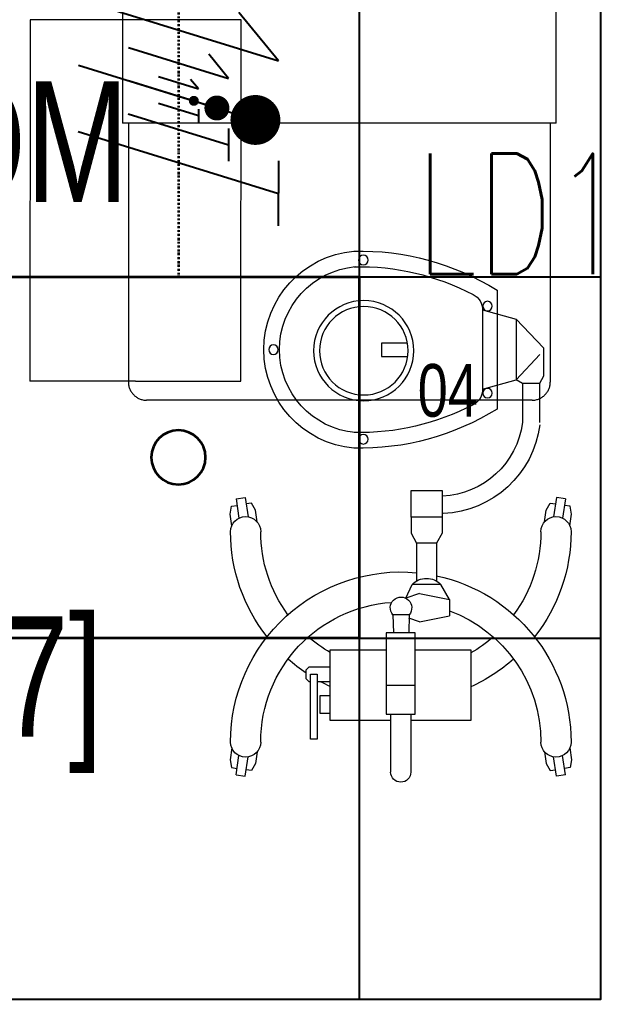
# Model space of a CAD drawing. Extents: x -12260 to 184725, y -29287 to 19916.
# Drawn here: x 38412 to 39376, y -810 to 817 of the extents above; entities that cross this region are included whole.
import ezdxf
from ezdxf.enums import TextEntityAlignment as Align

# ---------------------------------------------------------------- set-up
doc = ezdxf.new("R2010")
doc.units = 0
doc.header["$LTSCALE"] = 0.25
doc.linetypes.add('01-First Floor-FUR$0$HIDDEN', pattern=[9.525, 6.35, -3.175])
doc.linetypes.add('DASHDOT', pattern=[25.4, 12.7, -6.35, 0, -6.35])
for name, color, linetype, lineweight in [('01-First Floor-FUR$0$72_EGR_BASE_TEXT', 252, 'Continuous', 5), ('01-First Floor-FUR$0$72_EGR_EQP_TAG', 142, 'Continuous', 5), ('01-First Floor-FUR$0$LOADING', 253, 'Continuous', 5), ('01-First Floor-FUR$0$Walls', 251, 'Continuous', 5), ('E-LITE-CIRC-NUMB', 6, 'Continuous', 25), ('E-LITE-CLNG', 150, 'Continuous', 35), ('E-LITE-CLNG-CNDT', 6, 'DASHDOT', 35), ('E-LITE-CTRL', 6, 'Continuous', 25), ('E-LITE-IDEN', 6, 'Continuous', 25), ('E-POWR-WIRE', 6, 'Continuous', 25), ('E-POWR-WIRE @ 100', 6, 'Continuous', 25), ('E-POWR-WIRE @ 20', 6, 'Continuous', 25), ('E-POWR-WIRE @ 50', 6, 'Continuous', 25)]:
    doc.layers.add(name, color=color, linetype=linetype, lineweight=lineweight)
doc.layers.add('01-First Floor-FUR$0$FALSE CEILING', color=251, linetype='Continuous')
doc.styles.add('01-First Floor-FUR$0$X3G_ENTITY_257CFD', font='swisscl.ttf', dxfattribs={"height": 200})
doc.styles.add('01-First Floor-FUR$0$X3G_ENTITY_9EC9', font='swisscl.ttf', dxfattribs={"height": 0.2})
doc.styles.add('01-First Floor-FUR$0$X3G_ENTITY_9F38', font='swisscl.ttf', dxfattribs={"height": 0.2})
doc.styles.add('DC_SIMPLEX', font='SIMPLEX.shx', dxfattribs={"width": 0.7})

# ---------------------------------------------------------------- blocks, each defined once
blk = doc.blocks.new('*U24')
blk.add_lwpolyline([(-300, 300), (-300, -300), (300, -300), (300, 300)], close=True)
blk.add_circle((0, 0), 45)
at = {"layer": 'E-LITE-CIRC-NUMB', "style": 'DC_SIMPLEX', "width": 0.7, "flags": 8}
blk.add_attdef('CIRCUIT', text='', height=200, rotation=0, dxfattribs=at).set_placement((-473.9, 300), align=Align.RIGHT)
at = {"layer": 'E-LITE-CTRL', "style": 'DC_SIMPLEX', "width": 0.7, "flags": 8}
blk.add_attdef('CONTROL', (1118.9, -935), '', height=200, rotation=360, dxfattribs=at)
at = {"layer": 'E-LITE-IDEN', "style": 'DC_SIMPLEX', "width": 0.7, "flags": 8}
blk.add_attdef('TYPE', (460.4, 457.6), '', height=200, rotation=360, dxfattribs=at)
blk = doc.blocks.new('*U40')
for p, q in [((-1.658, 1.617), (1.663, 0.587)), ((1.663, 0.587), (1.004, 1.389)), ((-1.66, 0.515), (1.66, -0.515)), ((-1.663, -0.587), (1.658, -1.617)), ((1.659, -1.078), (1.657, -2.157))]:
    blk.add_line(p, q)
at = {"const_width": 0.414}
blk.add_lwpolyline([(1.278, -0.19, 1), (1.277, -0.604, 1)], format="xyb", close=True, dxfattribs=at)
blk = doc.blocks.new('*U936')
at = {"layer": 'E-POWR-WIRE @ 100', "xscale": 100, "yscale": 100, "zscale": 100}
blk.add_blockref('*U40', (38675.8, 690.1), dxfattribs=at)
at = {"layer": 'E-POWR-WIRE @ 20', "xscale": 20, "yscale": 20, "zscale": 20}
blk.add_blockref('*U40', (38675.8, 690.1), dxfattribs=at)
at = {"layer": 'E-POWR-WIRE @ 50', "xscale": 50, "yscale": 50, "zscale": 50}
blk.add_blockref('*U40', (38675.8, 690.1), dxfattribs=at)
blk = doc.blocks.new('01-First Floor-FUR$0$HF13902-P')
at = {"color": 8, "linetype": '01-First Floor-FUR$0$HIDDEN'}
for p, q in [((-0.35, -0.6824), (-0.35, -1.1124)), ((0.35, -0.6824), (0.35, -1.1124)), ((0.32, -1.1424), (-0.32, -1.1424))]:
    blk.add_line(p, q, dxfattribs=at)
at = {"linetype": 'Continuous'}
for points in [[(0.36, -0.5224), (0.36, -0.5224), (0.36, -0.5224), (0.36, -0.5224), (0.36, -0.5224), (0.36, -0.5224), (0.36, -0.5224), (0.36, -0.5224), (0.36, -0.5224), (0.36, -0.5224), (0.36, -0.5224), (0.36, -0.5224), (0.36, -0.5224), (0.36, -0.5224), (0.36, -0.5224), (0.36, -0.5224), (0.36, -0.5224), (0.36, -0.5224), (0.36, -0.5224), (0.36, -0.5224), (0.36, -0.5224), (0.36, -0.5224), (0.36, -0.5224), (0.36, -0.5224), (0.36, -0.5224), (0.36, -0.5224), (0.36, -0.5224), (0.36, -0.5224), (0.36, -0.5224), (0.36, -0.5224), (0.36, -0.5224), (0.36, -0.5224), (0.36, -0.5224), (0.36, -0.5224), (0.36, -0.5224), (0.36, -0.5224), (0.36, -0.5224), (0.36, -0.5224), (0.36, -0.5224), (0.36, -0.5224), (0.36, -0.5224), (0.36, -0.5224), (0.36, -0.5224), (0.36, -0.5224), (0.36, -0.5224), (0.36, -0.5224), (0.36, -0.5224), (0.36, -0.5224), (0.36, -0.5224), (0.36, -0.5224), (0.36, -0.5224), (0.36, -0.5224), (0.36, -0.5224), (0.36, -0.5224), (0.36, -0.5224), (0.36, -0.5224), (0.36, -0.5224), (0.36, -0.5224), (0.36, -0.5224), (0.36, -0.5224), (0.36, -0.5224), (0.36, -0.5224), (0.36, -0.5224), (0.36, -0.5224), (0.36, -0.5224), (0.36, -0.5224), (0.36, -0.5224), (0.36, -0.5224), (0.36, -0.5224), (0.36, -0.5224), (0.36, -0.5224), (0.36, -0.5224), (0.36, -0.5224), (0.36, -0.5224), (0.36, -0.5224), (0.36, -0.5224), (0.36, -0.5224), (0.36, -0.5224), (0.36, -0.5224), (0.36, -0.5224), (0.36, -0.5224), (0.36, -0.5224), (0.36, -0.5224), (0.36, -0.5224), (0.36, -0.5224), (0.36, -0.5224), (0.36, -0.5224), (0.36, -0.5224), (0.36, -0.5224), (0.36, -0.5224), (0.36, -0.5224), (0.36, -0.5224), (0.36, -0.5224), (0.36, -0.5224), (0.36, -0.5224), (0.36, -0.5224), (0.36, -0.5224), (0.36, -0.5224), (0.36, -0.5224), (0.36, -0.5224), (0.36, -0.5224), (0.36, -0.5224), (0.36, -0.5224), (0.36, -0.5224), (0.36, -0.5224), (0.36, -0.5224), (0.36, -0.5224), (0.36, -0.5224), (0.36, -0.5224), (0.36, -0.5224), (0.36, -0.5224), (0.36, -0.5224), (0.36, -0.5224), (0.36, -0.5224), (0.36, -0.5224), (0.36, -0.5224), (0.36, -0.5224), (0.36, -0.5224), (0.36, -0.5224), (0.36, -0.5224), (0.36, -0.5224), (0.36, -0.5224), (0.36, -0.5224), (0.36, -0.5224), (0.36, -0.5224), (0.36, -0.5224), (0.36, -0.5224), (0.36, -0.5224), (0.36, -0.5224), (0.36, -0.5224), (0.36, -0.5224), (0.36, -0.5224), (0.36, -0.5224), (0.36, -0.5224), (0.36, -0.5224), (0.36, -0.5224), (0.36, -0.5224), (0.36, -0.5224), (0.36, -0.5224), (0.36, -0.5224), (0.36, -0.5224), (0.36, -0.5224), (0.36, -0.5224), (0.36, -0.5224), (0.36, -0.5224), (0.36, -0.5224), (0.36, -0.5224), (0.36, -0.5224), (0.36, -0.5224), (0.36, -0.5224), (0.36, -0.5224), (0.36, -0.5224), (0.36, -0.5224), (0.36, -0.5224), (0.36, -0.5224), (0.36, -0.5224), (0.36, -0.5224), (0.36, -0.5224), (0.36, -0.5224), (0.36, -0.5224), (0.36, -0.5224), (0.36, -0.5224), (0.36, -0.5224), (0.36, -0.5224), (0.36, -0.5224), (0.36, -0.5224), (0.36, -0.5224), (0.36, -0.5224), (0.36, -0.5224), (0.36, -0.5224), (0.36, -0.5224), (0.36, -0.5224), (0.36, -0.5224), (0.36, -0.5224), (0.36, -0.5224), (0.36, -0.5224), (0.36, -0.5224), (0.36, -0.5224), (0.36, -0.5224), (0.36, -0.5224), (0.36, -0.5224), (0.36, -0.5224), (0.36, -0.5224), (0.36, -0.5224), (0.36, -0.5224), (0.36, -0.5224), (0.36, -0.5224), (0.36, -0.5224), (0.36, -0.5224), (0.36, -0.5224), (0.36, -0.5224), (0.36, -0.5224), (0.36, -0.5224), (0.36, -0.5224), (0.36, -0.5224), (0.36, -0.5224), (0.36, -0.5224), (0.36, -0.5224), (0.36, -0.5224), (0.36, -0.5224), (0.36, -0.5224), (0.36, -0.5224), (0.36, -0.5224), (0.36, -0.5224), (0.36, -0.5224), (0.36, -0.5224), (0.36, -0.5224), (0.36, -0.5224), (0.36, -0.5224), (0.36, -0.5224), (0.36, -0.5224), (0.36, -0.5224), (0.36, -0.5224), (0.36, -0.5224), (0.36, -0.5224), (0.36, -0.5224), (0.36, -0.5224), (0.36, -0.5224), (0.36, -0.5224)], [(0.36, -0.5224), (0.36, -0.5224), (0.36, -0.5224), (0.36, -0.5224), (0.36, -0.5224), (0.36, -0.5224), (0.36, -0.5224), (0.36, -0.5224), (0.36, -0.5224), (0.36, -0.5224), (0.36, -0.5224), (0.36, -0.5224), (0.36, -0.5224), (0.36, -0.5224), (0.36, -0.5224), (0.36, -0.5224), (0.36, -0.5224), (0.36, -0.5224), (0.36, -0.5224), (0.36, -0.5224), (0.36, -0.5224), (0.36, -0.5224), (0.36, -0.5224), (0.36, -0.5224), (0.36, -0.5224), (0.36, -0.5224), (0.36, -0.5224), (0.36, -0.5224), (0.36, -0.5224), (0.36, -0.5224), (0.36, -0.5224), (0.36, -0.5224), (0.36, -0.5224), (0.36, -0.5224), (0.36, -0.5224), (0.36, -0.5224), (0.36, -0.5224), (0.36, -0.5224), (0.36, -0.5224), (0.36, -0.5224), (0.36, -0.5224), (0.36, -0.5224), (0.36, -0.5224), (0.36, -0.5224), (0.36, -0.5224), (0.36, -0.5224), (0.36, -0.5224), (0.36, -0.5224), (0.36, -0.5224), (0.36, -0.5224), (0.36, -0.5224), (0.36, -0.5224), (0.36, -0.5224), (0.36, -0.5224), (0.36, -0.5224), (0.36, -0.5224), (0.36, -0.5224), (0.36, -0.5224), (0.36, -0.5224), (0.36, -0.5224), (0.36, -0.5224), (0.36, -0.5224), (0.36, -0.5224), (0.36, -0.5224), (0.36, -0.5224), (0.36, -0.5224), (0.36, -0.5224), (0.36, -0.5224), (0.36, -0.5224), (0.36, -0.5224), (0.36, -0.5224), (0.36, -0.5224), (0.36, -0.5224), (0.36, -0.5224), (0.36, -0.5224), (0.36, -0.5224), (0.36, -0.5224), (0.36, -0.5224), (0.36, -0.5224), (0.36, -0.5224), (0.36, -0.5224), (0.36, -0.5224), (0.36, -0.5224), (0.36, -0.5224), (0.36, -0.5224), (0.36, -0.5224), (0.36, -0.5224), (0.36, -0.5224), (0.36, -0.5224), (0.36, -0.5224), (0.36, -0.5224), (0.36, -0.5224), (0.36, -0.5224), (0.36, -0.5224), (0.36, -0.5224), (0.36, -0.5224), (0.36, -0.5224), (0.36, -0.5224), (0.36, -0.5224), (0.36, -0.5224), (0.36, -0.5224), (0.36, -0.5224), (0.36, -0.5224), (0.36, -0.5224), (0.36, -0.5224), (0.36, -0.5224), (0.36, -0.5224), (0.36, -0.5224), (0.36, -0.5224), (0.36, -0.5224), (0.36, -0.5224), (0.36, -0.5224), (0.36, -0.5224), (0.36, -0.5224), (0.36, -0.5224), (0.36, -0.5224), (0.36, -0.5224), (0.36, -0.5224), (0.36, -0.5224), (0.36, -0.5224), (0.36, -0.5224), (0.36, -0.5224), (0.36, -0.5224), (0.36, -0.5224), (0.36, -0.5224), (0.36, -0.5224), (0.36, -0.5224), (0.36, -0.5224), (0.36, -0.5224), (0.36, -0.5224), (0.36, -0.5224), (0.36, -0.5224), (0.36, -0.5224), (0.36, -0.5224), (0.36, -0.5224), (0.36, -0.5224), (0.36, -0.5224), (0.36, -0.5224), (0.36, -0.5224), (0.36, -0.5224), (0.36, -0.5224), (0.36, -0.5224), (0.36, -0.5224), (0.36, -0.5224), (0.36, -0.5224), (0.36, -0.5224), (0.36, -0.5224), (0.36, -0.5224), (0.36, -0.5224), (0.36, -0.5224), (0.36, -0.5224), (0.36, -0.5224), (0.36, -0.5224), (0.36, -0.5224), (0.36, -0.5224), (0.36, -0.5224), (0.36, -0.5224), (0.36, -0.5224), (0.36, -0.5224), (0.36, -0.5224), (0.36, -0.5224), (0.36, -0.5224), (0.36, -0.5224), (0.36, -0.5224), (0.36, -0.5224), (0.36, -0.5224), (0.36, -0.5224), (0.36, -0.5224), (0.36, -0.5224), (0.36, -0.5224), (0.36, -0.5224), (0.36, -0.5224), (0.36, -0.5224), (0.36, -0.5224), (0.36, -0.5224), (0.36, -0.5224), (0.36, -0.5224), (0.36, -0.5224), (0.36, -0.5224), (0.36, -0.5224), (0.36, -0.5224), (0.36, -0.5224), (0.36, -0.5224), (0.36, -0.5224), (0.36, -0.5224), (0.36, -0.5224), (0.36, -0.5224), (0.36, -0.5224), (0.36, -0.5224), (0.36, -0.5224), (0.36, -0.5224), (0.36, -0.5224), (0.36, -0.5224), (0.36, -0.5224), (0.36, -0.5224), (0.36, -0.5224), (0.36, -0.5224), (0.36, -0.5224), (0.36, -0.5224), (0.36, -0.5224), (0.36, -0.5224), (0.36, -0.5224), (0.36, -0.5224), (0.36, -0.5224), (0.36, -0.5224), (0.36, -0.5224), (0.36, -0.5224), (0.36, -0.5224), (0.36, -0.5224), (0.36, -0.5224), (0.36, -0.5224), (0.36, -0.5224), (0.36, -0.5224), (0.36, -0.5224)], [(0.36, -0.5224), (0.36, -0.5224), (0.36, -0.5224), (0.36, -0.5224), (0.36, -0.5224), (0.36, -0.5224), (0.36, -0.5224), (0.36, -0.5224), (0.36, -0.5224), (0.36, -0.5224), (0.36, -0.5224), (0.36, -0.5224), (0.36, -0.5224), (0.36, -0.5224), (0.36, -0.5224), (0.36, -0.5224), (0.36, -0.5224), (0.36, -0.5224), (0.36, -0.5224), (0.36, -0.5224), (0.36, -0.5224), (0.36, -0.5224), (0.36, -0.5224), (0.36, -0.5224), (0.36, -0.5224), (0.36, -0.5224), (0.36, -0.5224), (0.36, -0.5224), (0.36, -0.5224), (0.36, -0.5224), (0.36, -0.5224), (0.36, -0.5224), (0.36, -0.5224), (0.36, -0.5224), (0.36, -0.5224), (0.36, -0.5224), (0.36, -0.5224), (0.36, -0.5224), (0.36, -0.5224), (0.36, -0.5224), (0.36, -0.5224), (0.36, -0.5224), (0.36, -0.5224), (0.36, -0.5224), (0.36, -0.5224), (0.36, -0.5224), (0.36, -0.5224), (0.36, -0.5224), (0.36, -0.5224), (0.36, -0.5224), (0.36, -0.5224), (0.36, -0.5224), (0.36, -0.5224), (0.36, -0.5224), (0.36, -0.5224), (0.36, -0.5224), (0.36, -0.5224), (0.36, -0.5224), (0.36, -0.5224), (0.36, -0.5224), (0.36, -0.5224), (0.36, -0.5224), (0.36, -0.5224), (0.36, -0.5224), (0.36, -0.5224), (0.36, -0.5224), (0.36, -0.5224), (0.36, -0.5224), (0.36, -0.5224), (0.36, -0.5224), (0.36, -0.5224), (0.36, -0.5224), (0.36, -0.5224), (0.36, -0.5224), (0.36, -0.5224), (0.36, -0.5224), (0.36, -0.5224), (0.36, -0.5224), (0.36, -0.5224), (0.36, -0.5224), (0.36, -0.5224), (0.36, -0.5224), (0.36, -0.5224), (0.36, -0.5224), (0.36, -0.5224), (0.36, -0.5224), (0.36, -0.5224), (0.36, -0.5224), (0.36, -0.5224), (0.36, -0.5224), (0.36, -0.5224), (0.36, -0.5224), (0.36, -0.5224), (0.36, -0.5224), (0.36, -0.5224), (0.36, -0.5224), (0.36, -0.5224), (0.36, -0.5224), (0.36, -0.5224), (0.36, -0.5224), (0.36, -0.5224), (0.36, -0.5224), (0.36, -0.5224), (0.36, -0.5224), (0.36, -0.5224), (0.36, -0.5224), (0.36, -0.5224), (0.36, -0.5224), (0.36, -0.5224), (0.36, -0.5224), (0.36, -0.5224), (0.36, -0.5224), (0.36, -0.5224), (0.36, -0.5224), (0.36, -0.5224), (0.36, -0.5224), (0.36, -0.5224), (0.36, -0.5224), (0.36, -0.5224), (0.36, -0.5224), (0.36, -0.5224), (0.36, -0.5224), (0.36, -0.5224), (0.36, -0.5224), (0.36, -0.5224), (0.36, -0.5224), (0.36, -0.5224), (0.36, -0.5224), (0.36, -0.5224), (0.36, -0.5224), (0.36, -0.5224), (0.36, -0.5224), (0.36, -0.5224), (0.36, -0.5224), (0.36, -0.5224), (0.36, -0.5224), (0.36, -0.5224), (0.36, -0.5224), (0.36, -0.5224), (0.36, -0.5224), (0.36, -0.5224), (0.36, -0.5224), (0.36, -0.5224), (0.36, -0.5224), (0.36, -0.5224), (0.36, -0.5224), (0.36, -0.5224), (0.36, -0.5224), (0.36, -0.5224), (0.36, -0.5224), (0.36, -0.5224), (0.36, -0.5224), (0.36, -0.5224), (0.36, -0.5224), (0.36, -0.5224), (0.36, -0.5224), (0.36, -0.5224), (0.36, -0.5224), (0.36, -0.5224), (0.36, -0.5224), (0.36, -0.5224), (0.36, -0.5224), (0.36, -0.5224), (0.36, -0.5224), (0.36, -0.5224), (0.36, -0.5224), (0.36, -0.5224), (0.36, -0.5224), (0.36, -0.5224), (0.36, -0.5224), (0.36, -0.5224), (0.36, -0.5224), (0.36, -0.5224), (0.36, -0.5224), (0.36, -0.5224), (0.36, -0.5224), (0.36, -0.5224), (0.36, -0.5224), (0.36, -0.5224), (0.36, -0.5224), (0.36, -0.5224), (0.36, -0.5224), (0.36, -0.5224), (0.36, -0.5224), (0.36, -0.5224), (0.36, -0.5224), (0.36, -0.5224), (0.36, -0.5224), (0.36, -0.5224), (0.36, -0.5224), (0.36, -0.5224), (0.36, -0.5224), (0.36, -0.5224), (0.36, -0.5224), (0.36, -0.5224), (0.36, -0.5224), (0.36, -0.5224), (0.36, -0.5224), (0.36, -0.5224), (0.36, -0.5224), (0.36, -0.5224), (0.36, -0.5224), (0.36, -0.5224), (0.36, -0.5224), (0.36, -0.5224), (0.36, -0.5224), (0.36, -0.5224), (0.36, -0.5224), (0.36, -0.5224), (0.36, -0.5224), (0.36, -0.5224), (0.36, -0.5224), (0.36, -0.5224), (0.36, -0.5224), (0.36, -0.5224), (0.36, -0.5224), (0.36, -0.5224), (0.36, -0.5224), (0.36, -0.5224), (0.36, -0.5224), (0.36, -0.5224), (0.36, -0.5224), (0.36, -0.5224), (0.36, -0.5224), (0.36, -0.5224), (0.36, -0.5224), (0.36, -0.5224), (0.36, -0.5224), (0.36, -0.5224), (0.36, -0.5224), (0.36, -0.5224), (0.36, -0.5224), (0.36, -0.5224), (0.36, -0.5224), (0.36, -0.5224), (0.36, -0.5224), (0.36, -0.5224), (0.36, -0.5224), (0.36, -0.5224), (0.36, -0.5224), (0.36, -0.5224), (0.36, -0.5224), (0.36, -0.5224), (0.36, -0.5224), (0.36, -0.5224), (0.36, -0.5224), (0.36, -0.5224), (0.36, -0.5224), (0.36, -0.5224), (0.36, -0.5224), (0.36, -0.5224), (0.36, -0.5224), (0.36, -0.5224), (0.36, -0.5224), (0.36, -0.5224), (0.36, -0.5224), (0.36, -0.5224), (0.36, -0.5224), (0.36, -0.5224), (0.36, -0.5224), (0.36, -0.5224), (0.36, -0.5224), (0.36, -0.5224), (0.36, -0.5224), (0.36, -0.5224), (0.36, -0.5224), (0.36, -0.5224), (0.36, -0.5224), (0.36, -0.5224), (0.36, -0.5224), (0.36, -0.5224), (0.36, -0.5224), (0.36, -0.5224), (0.36, -0.5224), (0.36, -0.5224), (0.36, -0.5224), (0.36, -0.5224)]]:
    blk.add_lwpolyline(points, close=True, dxfattribs=at)
for points in [[(0.36, -0.5224), (0.36, -0.5224), (0.36, -0.5224), (0.36, -0.5224), (0.36, -0.5224), (0.36, -0.5224), (0.36, -0.5224), (0.36, -0.5224)], [(0.36, -0.5224), (0.36, -0.5224), (0.36, -0.5224), (0.36, -0.5224), (0.36, -0.5224), (0.36, -0.5224), (0.36, -0.5224), (0.36, -0.5224), (0.36, -0.5224), (0.36, -0.5224), (0.36, -0.5224), (0.36, -0.5224), (0.36, -0.5224), (0.36, -0.5224), (0.36, -0.5224), (0.36, -0.5224), (0.36, -0.5224), (0.36, -0.5224), (0.36, -0.5224), (0.36, -0.5224), (0.36, -0.5224), (0.36, -0.5224), (0.36, -0.5224), (0.36, -0.5224), (0.36, -0.5224), (0.36, -0.5224), (0.36, -0.5224), (0.36, -0.5224), (0.36, -0.5224), (0.36, -0.5224), (0.36, -0.5224), (0.36, -0.5224), (0.36, -0.5224), (0.36, -0.5224), (0.36, -0.5224), (0.36, -0.5224), (0.36, -0.5224), (0.36, -0.5224), (0.36, -0.5224), (0.36, -0.5224), (0.36, -0.5224), (0.36, -0.5224), (0.36, -0.5224), (0.36, -0.5224), (0.36, -0.5224), (0.36, -0.5224), (0.36, -0.5224), (0.36, -0.5224), (0.36, -0.5224), (0.36, -0.5224), (0.36, -0.5224), (0.36, -0.5224), (0.36, -0.5224), (0.36, -0.5224), (0.36, -0.5224), (0.36, -0.5224), (0.36, -0.5224), (0.36, -0.5224), (0.36, -0.5224), (0.36, -0.5224), (0.36, -0.5224), (0.36, -0.5224), (0.36, -0.5224), (0.36, -0.5224), (0.36, -0.5224), (0.36, -0.5224), (0.36, -0.5224), (0.36, -0.5224), (0.36, -0.5224), (0.36, -0.5224), (0.36, -0.5224), (0.36, -0.5224), (0.36, -0.5224), (0.36, -0.5224), (0.36, -0.5224), (0.36, -0.5224), (0.36, -0.5224), (0.36, -0.5224), (0.36, -0.5224), (0.36, -0.5224), (0.36, -0.5224), (0.36, -0.5224), (0.36, -0.5224), (0.36, -0.5224), (0.36, -0.5224), (0.36, -0.5224), (0.36, -0.5224), (0.36, -0.5224), (0.36, -0.5224), (0.36, -0.5224), (0.36, -0.5224), (0.36, -0.5224), (0.36, -0.5224), (0.36, -0.5224), (0.36, -0.5224), (0.36, -0.5224), (0.36, -0.5224), (0.36, -0.5224), (0.36, -0.5224), (0.36, -0.5224), (0.36, -0.5224), (0.36, -0.5224), (0.36, -0.5224), (0.36, -0.5224), (0.36, -0.5224), (0.36, -0.5224), (0.36, -0.5224), (0.36, -0.5224), (0.36, -0.5224), (0.36, -0.5224), (0.36, -0.5224)], [(0.36, -0.5224), (0.36, -0.5224), (0.36, -0.5224), (0.36, -0.5224), (0.36, -0.5224), (0.36, -0.5224), (0.36, -0.5224), (0.36, -0.5224), (0.36, -0.5224), (0.36, -0.5224), (0.36, -0.5224), (0.36, -0.5224), (0.36, -0.5224), (0.36, -0.5224), (0.36, -0.5224), (0.36, -0.5224), (0.36, -0.5224)], [(0.36, -0.5224), (0.36, -0.5224), (0.36, -0.5224), (0.36, -0.5224), (0.36, -0.5224), (0.36, -0.5224), (0.36, -0.5224)], [(0.36, -0.5224), (0.36, -0.5224), (0.36, -0.5224), (0.36, -0.5224), (0.36, -0.5224), (0.36, -0.5224), (0.36, -0.5224), (0.36, -0.5224), (0.36, -0.5224), (0.36, -0.5224), (0.36, -0.5224), (0.36, -0.5224)], [(0.36, -0.5224), (0.36, -0.5224), (0.36, -0.5224), (0.36, -0.5224), (0.36, -0.5224), (0.36, -0.5224), (0.36, -0.5224), (0.36, -0.5224), (0.36, -0.5224), (0.36, -0.5224), (0.36, -0.5224), (0.36, -0.5224), (0.36, -0.5224), (0.36, -0.5224), (0.36, -0.5224), (0.36, -0.5224), (0.36, -0.5224), (0.36, -0.5224), (0.36, -0.5224), (0.36, -0.5224), (0.36, -0.5224), (0.36, -0.5224), (0.36, -0.5224), (0.36, -0.5224), (0.36, -0.5224), (0.36, -0.5224), (0.36, -0.5224), (0.36, -0.5224), (0.36, -0.5224), (0.36, -0.5224), (0.36, -0.5224), (0.36, -0.5224), (0.36, -0.5224), (0.36, -0.5224), (0.36, -0.5224), (0.36, -0.5224), (0.36, -0.5224), (0.36, -0.5224), (0.36, -0.5224), (0.36, -0.5224), (0.36, -0.5224), (0.36, -0.5224), (0.36, -0.5224), (0.36, -0.5224), (0.36, -0.5224), (0.36, -0.5224), (0.36, -0.5224), (0.36, -0.5224), (0.36, -0.5224), (0.36, -0.5224), (0.36, -0.5224), (0.36, -0.5224), (0.36, -0.5224), (0.36, -0.5224), (0.36, -0.5224), (0.36, -0.5224), (0.36, -0.5224), (0.36, -0.5224), (0.36, -0.5224), (0.36, -0.5224), (0.36, -0.5224), (0.36, -0.5224), (0.36, -0.5224), (0.36, -0.5224), (0.36, -0.5224), (0.36, -0.5224), (0.36, -0.5224), (0.36, -0.5224), (0.36, -0.5224), (0.36, -0.5224), (0.36, -0.5224), (0.36, -0.5224), (0.36, -0.5224), (0.36, -0.5224), (0.36, -0.5224), (0.36, -0.5224), (0.36, -0.5224), (0.36, -0.5224), (0.36, -0.5224), (0.36, -0.5224), (0.36, -0.5224), (0.36, -0.5224), (0.36, -0.5224), (0.36, -0.5224), (0.36, -0.5224), (0.36, -0.5224), (0.36, -0.5224), (0.36, -0.5224), (0.36, -0.5224)], [(0.36, -0.5224), (0.36, -0.5224), (0.36, -0.5224), (0.36, -0.5224), (0.36, -0.5224), (0.36, -0.5224), (0.36, -0.5224), (0.36, -0.5224), (0.36, -0.5224), (0.36, -0.5224)], [(0.36, -0.5224), (0.36, -0.5224), (0.36, -0.5224), (0.36, -0.5224), (0.36, -0.5224), (0.36, -0.5224), (0.36, -0.5224), (0.36, -0.5224), (0.36, -0.5224), (0.36, -0.5224)], [(0.36, -0.5224), (0.36, -0.5224), (0.36, -0.5224), (0.36, -0.5224), (0.36, -0.5224), (0.36, -0.5224), (0.36, -0.5224), (0.36, -0.5224), (0.36, -0.5224), (0.36, -0.5224), (0.36, -0.5224), (0.36, -0.5224), (0.36, -0.5224), (0.36, -0.5224), (0.36, -0.5224)], [(0.36, -0.5224), (0.36, -0.5224), (0.36, -0.5224), (0.36, -0.5224), (0.36, -0.5224), (0.36, -0.5224), (0.36, -0.5224), (0.36, -0.5224), (0.36, -0.5224), (0.36, -0.5224)], [(0.36, -0.5224), (0.36, -0.5224), (0.36, -0.5224), (0.36, -0.5224), (0.36, -0.5224), (0.36, -0.5224), (0.36, -0.5224)], [(0.36, -0.5224), (0.36, -0.5224), (0.36, -0.5224), (0.36, -0.5224), (0.36, -0.5224), (0.36, -0.5224), (0.36, -0.5224), (0.36, -0.5224), (0.36, -0.5224), (0.36, -0.5224)], [(0.36, -0.5224), (0.36, -0.5224), (0.36, -0.5224), (0.36, -0.5224), (0.36, -0.5224), (0.36, -0.5224), (0.36, -0.5224), (0.36, -0.5224), (0.36, -0.5224), (0.36, -0.5224), (0.36, -0.5224), (0.36, -0.5224), (0.36, -0.5224), (0.36, -0.5224), (0.36, -0.5224), (0.36, -0.5224), (0.36, -0.5224), (0.36, -0.5224)], [(0.36, -0.5224), (0.36, -0.5224), (0.36, -0.5224), (0.36, -0.5224), (0.36, -0.5224), (0.36, -0.5224), (0.36, -0.5224), (0.36, -0.5224), (0.36, -0.5224)]]:
    blk.add_lwpolyline(points, dxfattribs=at)
blk.add_circle((0.36, -0.5224), 0.000000101)
at = {"color": 8, "linetype": '01-First Floor-FUR$0$HIDDEN'}
for centre, start, end in [((-0.32, -1.1124), 180, 270), ((0.32, -1.1124), 270, 0)]:
    blk.add_arc(centre, 0.03, start, end, dxfattribs=at)
at = {"layer": '01-First Floor-FUR$0$LOADING'}
for p, q in [((-0.36, 0.3161), (-0.36, -0.6824)), ((0.36, -0.6824), (0.36, 0.3161)), ((0.36, -0.6824), (-0.36, -0.6824))]:
    blk.add_line(p, q, dxfattribs=at)
blk = doc.blocks.new('01-First Floor-FUR$0$HF11772-P')
at = {"layer": '01-First Floor-FUR$0$LOADING'}
for p, q in [((0.6, 0.35), (0, 0.35)), ((0, 0.175), (0, 0.35)), ((0.6, 0.175), (0.6, 0.35)), ((0, 0.175), (0, 0)), ((0.6, 0), (0.6, 0.175)), ((0, 0), (0.6, 0))]:
    blk.add_line(p, q, dxfattribs=at)
blk = doc.blocks.new('01-First Floor-FUR$0$mobile light')
at = {"layer": '01-First Floor-FUR$0$LOADING'}
for p, q in [((1883.78, -497.56), (1883.65, -498.45)), ((1885.1, -497.29), (1883.78, -497.56)), ((1887.04, -497.59), (1885.1, -497.29)), ((1923.94, -497.59), (1925.88, -497.29)), ((1925.88, -497.29), (1927.2, -497.56)), ((1927.2, -497.56), (1927.33, -498.45)), ((1882.58, -498.29), (1882.35, -499.8)), ((1882.58, -498.29), (1885.78, -498.78)), ((1928.41, -498.29), (1925.2, -498.78)), ((1928.41, -498.29), (1928.63, -499.8)), ((1882.35, -499.8), (1885.55, -500.28)), ((1883.28, -500.85), (1883.42, -499.96)), ((1884.47, -501.5), (1883.28, -500.85)), ((1928.63, -499.8), (1925.43, -500.28)), ((1926.52, -501.5), (1927.7, -500.85)), ((1927.7, -500.85), (1927.56, -499.96)), ((1886.4, -501.79), (1884.47, -501.5)), ((1924.58, -501.79), (1926.52, -501.5)), ((1947.59, -502.62), (1941.09, -502.62)), ((1948.76, -501.94), (1947.59, -502.62)), ((1947.59, -502.62), (1947.59, -505.45)), ((1948.15, -506.5), (1952.41, -502.55)), ((1953.47, -501.94), (1948.76, -501.94)), ((1958.23, -506.5), (1953.47, -501.94)), ((1947.59, -505.45), (1941.09, -505.45)), ((1947.59, -505.45), (1948.15, -506.5)), ((1946.6, -512.08), (1948.15, -506.5)), ((1958.23, -506.5), (1948.15, -506.5)), ((1959.78, -512.08), (1958.23, -506.5)), ((1963.08, -509.67), (1943.3, -509.67)), ((1959.78, -512.08), (1946.6, -512.08)), ((1908.01, -522.53), (1909, -517.55)), ((1911.69, -517.55), (1909, -517.55)), ((1912.69, -522.53), (1911.69, -517.55)), ((1911.69, -517.55), (1914.17, -518.99)), ((1914.17, -518.99), (1914.17, -523.77)), ((1922.73, -518.8), (1921.08, -519.69)), ((1925.38, -518.8), (1922.73, -518.8)), ((1921.08, -519.69), (1914.74, -519.69)), ((1921.08, -519.69), (1921.08, -523.01)), ((1921.08, -519.69), (1921.08, -523.01)), ((1892.68, -528.06), (1892.68, -523.24)), ((1892.68, -523.24), (1906.16, -523.24)), ((1897.5, -528.06), (1897.5, -523.24)), ((1906.16, -523.24), (1906.16, -528.06)), ((1908.01, -522.53), (1908.62, -524.28)), ((1912.69, -522.53), (1911.9, -524.78)), ((1911.9, -524.78), (1914.17, -523.77)), ((1921.08, -523.01), (1914.77, -523.01)), ((1922.73, -523.93), (1921.08, -523.04)), ((1892.68, -523.97), (1883.05, -523.97)), ((1909.15, -524.25), (1906.16, -524.32)), ((1909.15, -524.25), (1909.15, -526.94)), ((1925.38, -523.93), (1922.73, -523.93)), ((1909.15, -526.94), (1906.16, -526.87)), ((1892.68, -527.34), (1883.05, -527.34)), ((1906.16, -528.06), (1892.68, -528.06)), ((1884.47, -549.77), (1883.28, -550.42)), ((1886.4, -549.48), (1884.47, -549.77)), ((1924.58, -549.48), (1926.52, -549.77)), ((1926.52, -549.77), (1927.7, -550.42)), ((1882.35, -551.47), (1885.55, -550.99)), ((1882.58, -552.98), (1882.35, -551.47)), ((1883.28, -550.42), (1883.42, -551.31)), ((1928.63, -551.47), (1925.43, -550.99)), ((1927.7, -550.42), (1927.56, -551.31)), ((1928.41, -552.98), (1928.63, -551.47)), ((1882.58, -552.98), (1885.78, -552.5)), ((1883.78, -553.71), (1883.65, -552.82)), ((1928.41, -552.98), (1925.2, -552.5)), ((1927.2, -553.71), (1927.33, -552.82)), ((1885.1, -553.98), (1883.78, -553.71)), ((1887.04, -553.69), (1885.1, -553.98)), ((1923.94, -553.69), (1925.88, -553.98)), ((1925.88, -553.98), (1927.2, -553.71))]:
    blk.add_line(p, q, dxfattribs=at)
for points in [[(1903.33, -523.24), (1903.33, -514.02), (1891.61, -514.02), (1891.61, -523.97)], [(1954.27, -524.55), (1954.27, -528.82), (1952.05, -528.82), (1952.05, -524.5)], [(1891.61, -527.34), (1891.61, -537.34), (1903.33, -537.34), (1903.33, -528.06)], [(1892.74, -537.34), (1892.74, -539.04), (1895.76, -539.04), (1895.76, -537.34)], [(1898.05, -537.34), (1898.05, -539.5)], [(1898.05, -540.63), (1898.05, -540.87), (1898.53, -541.35), (1900.02, -541.35), (1900.5, -540.87), (1900.5, -537.34)]]:
    blk.add_lwpolyline(points, dxfattribs=at)
for points in [[(1929.78, -518.8), (1925.38, -518.8), (1925.38, -523.93), (1929.78, -523.93)], [(1899.3, -539.5), (1888.5, -539.5), (1888.5, -540.63), (1899.3, -540.63)]]:
    blk.add_lwpolyline(points, close=True, dxfattribs=at)
for centre, radius in [((1945.96, -511.25), 0.793), ((1960.42, -511.25), 0.793), ((1953.01, -531.79), 8.32), ((1953.01, -531.79), 7.35), ((1938.31, -531.85), 0.793), ((1968.07, -531.85), 0.793), ((1953.19, -546.77), 0.793)]:
    blk.add_circle(centre, radius, dxfattribs=at)
for centre, radius, start, end in [((1888.02, -499.89), 2.5, 90, 270), ((1888.02, -525.64), 28.25, 12.1463, 90), ((1922.96, -525.64), 28.25, 90, 128.2073), ((1922.96, -499.89), 2.5, 270, 90), ((1888.02, -525.64), 23.25, 20.3387, 90), ((1922.96, -525.64), 23.25, 90, 126.3743), ((1942.82, -519.31), 16.86, 97.1293, 177.6115), ((1942.82, -519.31), 13.97, 97.1293, 177.6115), ((1922.96, -525.64), 28.25, 138.4974, 155.7305), ((1922.96, -525.64), 23.25, 138.7224, 150.0382), ((1980.13, -532.49), 43.32, 148.2167, 181.2501), ((1926.25, -532.49), 43.32, 358.7499, 31.7833), ((1946.6, -514.96), 2.89, 90, 152.4092), ((1959.78, -514.96), 2.89, 27.5908, 90), ((1980.13, -532.49), 40.72, 152.4092, 181.2501), ((1926.25, -532.49), 40.72, 358.7499, 27.5908), ((1911.94, -521.38), 3.27, 313.0112, 46.9888), ((1888.02, -525.64), 28.25, 270, 5.3386), ((1910.32, -525.6), 1.78, 229.0673, 130.9327), ((1883.05, -525.65), 1.68, 90, 270), ((1888.02, -525.64), 23.25, 270, 356.3184), ((1953.19, -531.93), 16.44, 185.2361, 354.7639), ((1953.19, -531.93), 13.84, 185.2361, 354.7639), ((1922.96, -525.64), 28.25, 204.483, 208.105), ((1922.96, -525.64), 23.25, 210.2349, 221.2776), ((1922.96, -525.64), 28.25, 213.7985, 221.5026), ((1922.96, -525.64), 23.25, 233.6257, 270), ((1922.96, -525.64), 28.25, 231.7927, 270), ((1888.02, -551.39), 2.5, 90, 270), ((1922.96, -551.39), 2.5, 270, 90)]:
    blk.add_arc(centre, radius, start, end, dxfattribs=at)
blk = doc.blocks.new('01-First Floor-FUR')
at = {"layer": '01-First Floor-FUR$0$FALSE CEILING', "linetype": 'Continuous'}
for p, q in [((38976, -810), (38976, 2260)), ((35376, 390), (39376, 390)), ((35376, -210), (39376, -210))]:
    blk.add_line(p, q, dxfattribs=at)
at = {"layer": '01-First Floor-FUR$0$FALSE CEILING'}
blk.add_lwpolyline([(35376, 2260), (39376, 2260), (39376, -810), (35376, -810)], close=True, dxfattribs=at)
at = {"layer": '01-First Floor-FUR$0$Walls'}
for q in [(39376, 2260), (34976, -810)]:
    blk.add_line((39376, -810), q, dxfattribs=at)
at = {"layer": '01-First Floor-FUR$0$LOADING', "xscale": 1000, "yscale": 1000, "zscale": 1000}
blk.add_blockref('01-First Floor-FUR$0$HF13902-P', (38942.8, 1327.4, -0.1), dxfattribs=at)
at = {"layer": '01-First Floor-FUR$0$LOADING', "extrusion": (-3.71389e-28, -3.9656e-29, -1), "xscale": -999.9999999999989, "yscale": 999.9999999999989, "zscale": -999.9999999999989, "rotation": 270.0555933617625}
blk.add_blockref('01-First Floor-FUR$0$HF11772-P', (-38779.4, 216.5, 0.1), dxfattribs=at)
at = {"layer": '01-First Floor-FUR$0$LOADING', "xscale": -10, "yscale": 10, "zscale": 10, "rotation": 270}
blk.add_blockref('01-First Floor-FUR$0$mobile light', (44301.2, -19262.9, -0.1), dxfattribs=at)
at = {"layer": '01-First Floor-FUR$0$72_EGR_BASE_TEXT', "insert": (37540, 1047.8, 0), "char_height": 200, "width": 3019.253, "attachment_point": 2, "style": '01-First Floor-FUR$0$X3G_ENTITY_9EC9'}
blk.add_mtext('GENERAL CONSULTATION / EXAMINATION ROOM', dxfattribs=at)
at = {"layer": '01-First Floor-FUR$0$72_EGR_BASE_TEXT', "insert": (38094.8, -173.6), "char_height": 200, "attachment_point": 2, "style": '01-First Floor-FUR$0$X3G_ENTITY_9F38'}
blk.add_mtext('[OPDF47]', dxfattribs=at)
at = {"layer": '01-First Floor-FUR$0$72_EGR_EQP_TAG', "insert": (39122.7, 245.1, -0.1), "char_height": 87.47, "attachment_point": 2, "style": '01-First Floor-FUR$0$X3G_ENTITY_257CFD'}
blk.add_mtext('04', dxfattribs=at)

msp = doc.modelspace()

# ---------------------------------------------------------------- linework, layer by layer
at = {"layer": 'E-LITE-CLNG-CNDT'}
msp.add_lwpolyline([(38675.8, 990.1), (38675.8, 390.1)], dxfattribs=at)

# ---------------------------------------------------------------- block references
at = {"layer": 'E-LITE-CLNG'}
ref = msp.add_blockref('*U24', (38675.8, 90.1), dxfattribs=dict(at, xscale=-1))
ref.add_attrib('TYPE', 'LD1', (39069.3, 394.6), dxfattribs={"layer": 'E-LITE-IDEN', "height": 200, "rotation": 0, "style": 'DC_SIMPLEX', "width": 0.7, "flags": 8})
at = {"layer": 'E-LITE-CLNG-CNDT'}
msp.add_blockref('01-First Floor-FUR', (0, 0), dxfattribs=at)
at = {"layer": 'E-POWR-WIRE'}
msp.add_blockref('*U936', (0, 0), dxfattribs=at)

doc.saveas('drawing.dxf')
